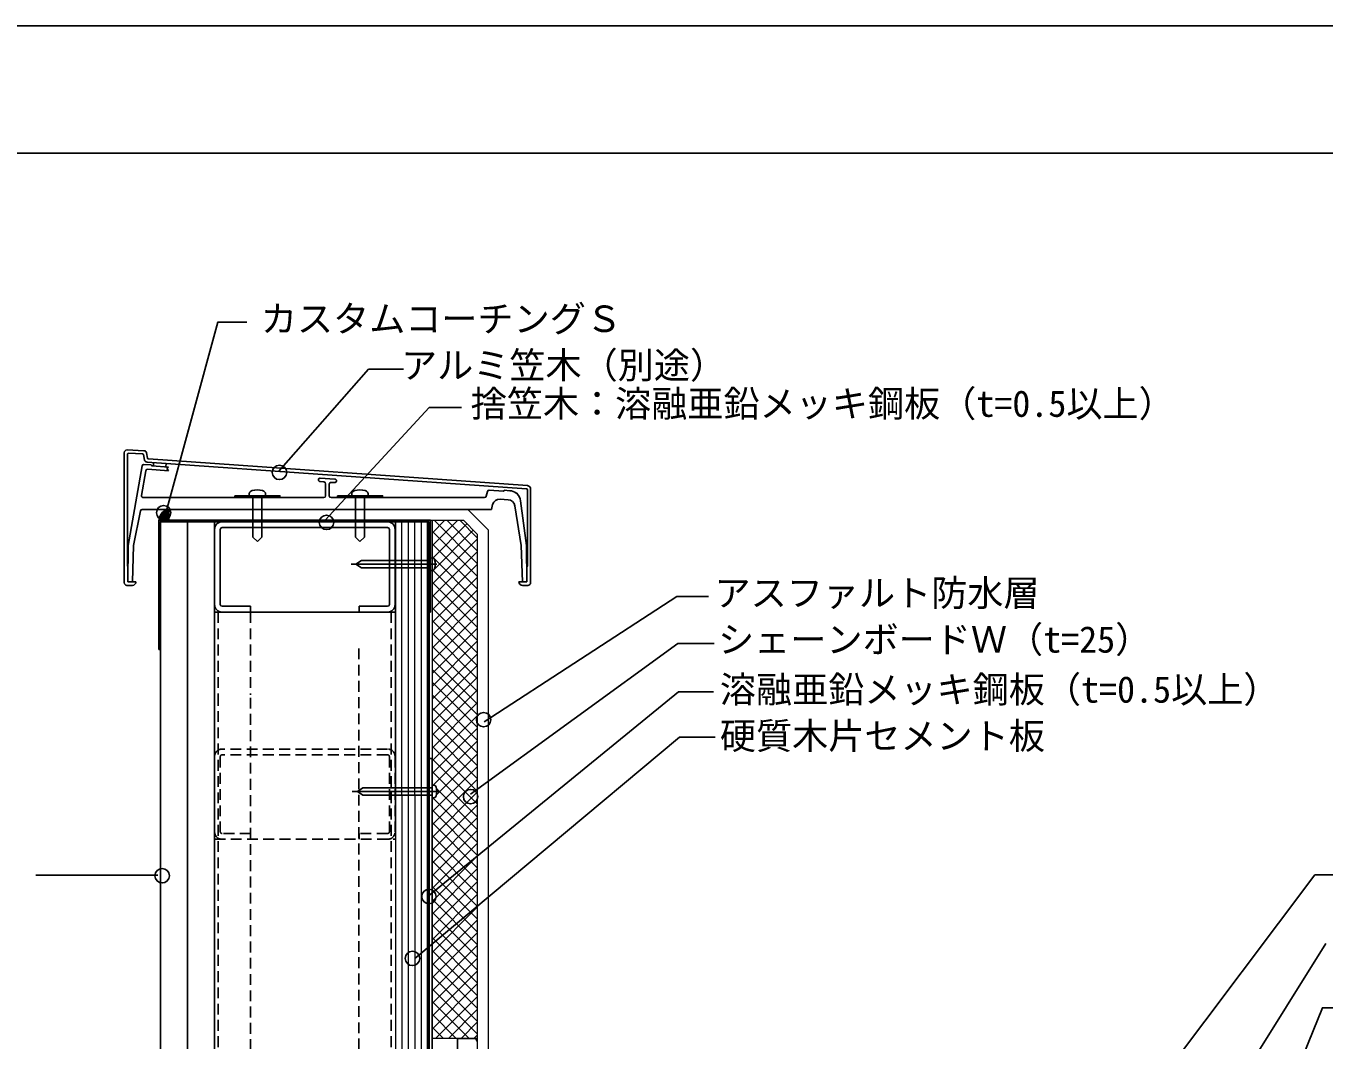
# Model space of a CAD drawing. Units: millimetres, scale not verified. Extents: x -3038 to 3038, y -2115 to 2115.
# Drawn here: x -542 to 177, y 1554 to 2115 of the extents above; entities that cross this region are included whole.
import ezdxf
from ezdxf.enums import TextEntityAlignment as Align

# ---------------------------------------------------------------- set-up
doc = ezdxf.new("R2010")
doc.units = ezdxf.units.MM
doc.header["$LTSCALE"] = 5
doc.linetypes.add('DASHED1', pattern=[1.8, 1.2, -0.6])
for name, color, linetype in [('0-2_母屋', 7, 'Continuous'), ('0-4_板金', 7, 'Continuous'), ('0-6_外装材', 7, 'Continuous'), ('0-B_ビス', 7, 'Continuous'), ('0-D_ドレン', 7, 'Continuous'), ('0-E_テキスト___1', 7, 'Continuous'), ('1-1_枠', 4, 'Continuous'), ('1-2__0-7_笠木', 4, 'Continuous'), ('1-3__0-E_テキスト', 4, 'Continuous')]:
    doc.layers.add(name, color=color, linetype=linetype)
for name, color, linetype, lineweight in [('0-5_耐火野地板', 6, 'Continuous', 18), ('0-8_防水層', 4, 'Continuous', 18), ('0-9_断熱層', 5, 'Continuous', 18)]:
    doc.layers.add(name, color=color, linetype=linetype, lineweight=lineweight)
doc.styles.add('ＭＳ ゴシック', font='')
doc.styles.get('ＭＳ ゴシック').set_extended_font_data('MS Gothic')

msp = doc.modelspace()

# ---------------------------------------------------------------- linework, layer by layer
at = {"layer": '0-2_母屋'}
for p, q in [((-341.65, 1840.529), (-433.25, 1840.529)), ((-437.45, 1836.329), (-437.45, 1794.729)), ((-434.25, 1836.329), (-434.25, 1794.729)), ((-341.65, 1837.329), (-433.25, 1837.329)), ((-340.65, 1836.329), (-340.65, 1794.729)), ((-337.45, 1836.329), (-337.45, 1794.729)), ((-437.45, 1790.529), (-337.45, 1790.529)), ((-417.45, 1793.729), (-433.25, 1793.729)), ((-417.45, 1790.529), (-433.25, 1790.529)), ((-417.45, 1793.729), (-417.45, 1790.529)), ((-341.65, 1793.729), (-357.45, 1793.729)), ((-357.45, 1793.729), (-357.45, 1790.529)), ((-341.65, 1790.529), (-357.45, 1790.529))]:
    msp.add_line(p, q, dxfattribs=at)
at = {"layer": '0-2_母屋', "linetype": 'DASHED1'}
for p, q in [((-435.478, 1790.529), (-435.478, 1744.712)), ((-417.45, 1790.529), (-417.45, 1744.712)), ((-339.66, 1790.529), (-339.66, 1744.712)), ((-357.525, 1770.409), (-357.525, 1457.555)), ((-435.478, 1744.712), (-435.478, 1456.827)), ((-417.532, 1458.125), (-417.532, 1744.712)), ((-339.66, 1744.712), (-339.66, 1463.623)), ((-341.654, 1714.725), (-433.254, 1714.725)), ((-341.654, 1711.525), (-433.254, 1711.525)), ((-437.454, 1710.525), (-437.454, 1668.925)), ((-434.254, 1710.525), (-434.254, 1668.925)), ((-340.654, 1710.525), (-340.654, 1668.925)), ((-337.454, 1710.525), (-337.454, 1668.925)), ((-417.454, 1667.925), (-433.254, 1667.925)), ((-417.454, 1667.925), (-417.454, 1664.725)), ((-437.454, 1664.725), (-337.454, 1664.725))]:
    msp.add_line(p, q, dxfattribs=at)
msp.add_lwpolyline([(-341.654, 1667.925), (-357.454, 1667.925), (-357.454, 1664.725)], dxfattribs=at)
at = {"layer": '0-2_母屋'}
for centre, radius, start, end in [((-433.25, 1836.329), 4.2, 90, 180), ((-341.65, 1836.329), 4.2, 0, 89.99998), ((-433.25, 1836.329), 1, 90, 180), ((-341.65, 1836.329), 1, 0, 90), ((-433.25, 1794.729), 4.2, 180, 269.99998), ((-433.25, 1794.729), 1, 180, 269.99998), ((-341.65, 1794.729), 4.2, 270, 0), ((-341.65, 1794.729), 1, 270, 0)]:
    msp.add_arc(centre, radius, start, end, dxfattribs=at)
at = {"layer": '0-2_母屋', "linetype": 'DASHED1'}
for centre, radius, start, end in [((-433.254, 1710.525), 4.2, 90, 180), ((-433.254, 1710.525), 1, 90, 180), ((-341.654, 1710.525), 4.2, 0, 89.99998), ((-341.654, 1710.525), 1, 0, 90), ((-433.254, 1668.925), 4.2, 180, 269.99998), ((-433.254, 1668.925), 1, 180, 269.99998), ((-341.654, 1668.925), 1, 270, 0), ((-341.654, 1668.925), 4.2, 270, 0)]:
    msp.add_arc(centre, radius, start, end, dxfattribs=at)
at = {"layer": '0-4_板金'}
for p, q in [((-317.85, 1841.329), (-468.25, 1841.329)), ((-468.25, 1841.329), (-468.25, 1769.791)), ((-467.45, 1840.529), (-467.45, 1769.791)), ((-319.45, 1840.529), (-319.45, 1463.583)), ((-318.65, 1840.529), (-318.65, 1463.565)), ((-317.85, 1841.329), (-317.85, 1790.488)), ((-318.65, 1790.488), (-317.85, 1790.488)), ((-468.25, 1769.791), (-467.45, 1769.791))]:
    msp.add_line(p, q, dxfattribs=at)
for points in [[(-318.65, 1840.529), (-319.505, 1840.529), (-467.45, 1840.529)], [(-462.829, 1841.329), (-317.85, 1841.329), (-317.85, 1840.529)]]:
    msp.add_lwpolyline(points, dxfattribs=at)
at = {"layer": '0-5_耐火野地板'}
for p, q in [((-337.302, 1673.076), (-337.302, 1840.541)), ((-337.302, 1840.541), (-337.302, 1470.653)), ((-333.896, 1840.439), (-333.819, 1470.653)), ((-330.295, 1840.439), (-330.22, 1470.653)), ((-326.696, 1840.439), (-326.619, 1470.653)), ((-323.096, 1840.439), (-323.021, 1470.653)), ((-319.45, 1840.529), (-319.373, 1470.653))]:
    msp.add_line(p, q, dxfattribs=at)
at = {"layer": '0-6_外装材'}
msp.add_line((-452.45, 1840.529), (-452.45, 1466.843), dxfattribs=at)
msp.add_lwpolyline([(-467.45, 1466.894), (-467.45, 1840.529), (-452.45, 1840.529), (-437.45, 1840.529), (-437.45, 1466.793)], close=True, dxfattribs=at)
at = {"layer": '0-8_防水層'}
for p, q in [((-468.229, 1841.857), (-462.829, 1847.258)), ((-468.099, 1842.694), (-463.587, 1847.206)), ((-463.915, 1847.122), (-462.829, 1846.036)), ((-463.343, 1847.257), (-462.829, 1846.743)), ((-462.829, 1847.329), (-462.829, 1841.329)), ((-297.165, 1847.329), (-462.829, 1847.329)), ((-297.165, 1847.329), (-285.987, 1836.152)), ((-468.247, 1841.555), (-468.021, 1841.329)), ((-468.19, 1842.205), (-467.314, 1841.329)), ((-468.075, 1842.797), (-466.607, 1841.329)), ((-468.05, 1841.329), (-462.829, 1846.551)), ((-467.912, 1843.342), (-465.9, 1841.329)), ((-467.754, 1843.747), (-464.639, 1846.861)), ((-467.71, 1843.846), (-465.193, 1841.329)), ((-467.471, 1844.314), (-464.486, 1841.329)), ((-467.343, 1841.329), (-462.829, 1845.844)), ((-467.199, 1844.749), (-463.779, 1841.329)), ((-466.896, 1845.154), (-463.072, 1841.329)), ((-466.636, 1841.329), (-462.829, 1845.136)), ((-466.563, 1845.528), (-462.829, 1841.793)), ((-466.201, 1845.873), (-462.829, 1842.501)), ((-465.928, 1841.329), (-462.829, 1844.429)), ((-465.809, 1846.188), (-462.829, 1843.207)), ((-465.386, 1846.472), (-462.829, 1843.914)), ((-465.221, 1841.329), (-462.829, 1843.722)), ((-464.931, 1846.725), (-462.829, 1844.622)), ((-464.514, 1841.329), (-462.829, 1843.015)), ((-464.442, 1846.942), (-462.829, 1845.329)), ((-463.807, 1841.329), (-462.829, 1842.308)), ((-463.1, 1841.329), (-462.829, 1841.601)), ((-462.829, 1846.498), (-462.829, 1841.329)), ((-291.987, 1833.666), (-291.987, 1559.48)), ((-285.987, 1836.152), (-285.987, 1452.84))]:
    msp.add_line(p, q, dxfattribs=at)
for points in [[(-462.829, 1841.329), (-299.65, 1841.329), (-291.987, 1833.666)], [(-291.987, 1833.666), (-291.987, 1452.84), (-285.987, 1452.84)]]:
    msp.add_lwpolyline(points, dxfattribs=at)
msp.add_arc((-462.25, 1841.357), 6, 95.53277, 180.26693, dxfattribs=at)
at = {"layer": '0-9_断熱層'}
for p, q in [((-316.987, 1834.234), (-309.891, 1841.329)), ((-316.987, 1827.163), (-302.82, 1841.329)), ((-316.987, 1841.329), (-316.987, 1554.535)), ((-316.987, 1841.329), (-299.65, 1841.329)), ((-315.863, 1841.329), (-291.987, 1817.453)), ((-308.792, 1841.329), (-291.987, 1824.524)), ((-301.721, 1841.329), (-291.987, 1831.595)), ((-299.65, 1841.329), (-291.987, 1833.666)), ((-316.987, 1820.091), (-297.7, 1839.379)), ((-316.987, 1813.02), (-294.164, 1835.843)), ((-316.987, 1835.382), (-291.987, 1810.382)), ((-291.987, 1833.666), (-291.987, 1554.535)), ((-316.987, 1805.95), (-291.987, 1830.949)), ((-316.987, 1828.311), (-291.987, 1803.311)), ((-316.987, 1798.879), (-291.987, 1823.879)), ((-316.987, 1821.24), (-291.987, 1796.24)), ((-316.987, 1791.807), (-291.987, 1816.807)), ((-316.987, 1814.169), (-291.987, 1789.169)), ((-316.987, 1784.736), (-291.987, 1809.736)), ((-316.987, 1807.098), (-291.987, 1782.098)), ((-316.987, 1777.665), (-291.987, 1802.665)), ((-316.987, 1800.027), (-291.987, 1775.027)), ((-316.987, 1770.594), (-291.987, 1795.594)), ((-316.987, 1792.956), (-291.987, 1767.956)), ((-316.987, 1763.523), (-291.987, 1788.523)), ((-316.987, 1785.884), (-291.987, 1760.884)), ((-316.987, 1756.452), (-291.987, 1781.452)), ((-316.987, 1778.813), (-291.987, 1753.813)), ((-316.987, 1749.381), (-291.987, 1774.381)), ((-316.987, 1771.743), (-291.987, 1746.742)), ((-316.987, 1742.31), (-291.987, 1767.31)), ((-316.987, 1764.715), (-291.987, 1739.715)), ((-316.987, 1735.865), (-291.987, 1760.864)), ((-316.987, 1758.814), (-291.987, 1733.813)), ((-316.987, 1729.381), (-291.987, 1754.381)), ((-316.987, 1751.743), (-291.987, 1726.742)), ((-316.987, 1722.31), (-291.987, 1747.31)), ((-316.987, 1744.671), (-291.987, 1719.671)), ((-316.987, 1715.239), (-291.987, 1740.239)), ((-316.987, 1737.6), (-291.987, 1712.6)), ((-316.987, 1708.168), (-291.987, 1733.168)), ((-316.987, 1730.529), (-291.987, 1705.529)), ((-316.987, 1701.097), (-291.987, 1726.097)), ((-316.987, 1723.458), (-291.987, 1698.458)), ((-316.333, 1694.679), (-291.987, 1719.026)), ((-316.987, 1716.387), (-291.987, 1691.387)), ((-314.597, 1689.344), (-291.987, 1711.955)), ((-316.987, 1709.316), (-291.987, 1684.316)), ((-316.987, 1679.883), (-291.987, 1704.883)), ((-316.987, 1702.245), (-291.987, 1677.245)), ((-316.987, 1672.812), (-291.987, 1697.812)), ((-316.987, 1665.741), (-291.987, 1690.741)), ((-314.415, 1692.602), (-291.987, 1670.174)), ((-316.987, 1658.67), (-291.987, 1683.67)), ((-316.652, 1687.768), (-291.987, 1663.103)), ((-316.987, 1681.032), (-291.987, 1656.032)), ((-316.987, 1651.599), (-291.987, 1676.599)), ((-316.987, 1673.961), (-291.987, 1648.96)), ((-316.987, 1644.528), (-291.987, 1669.528)), ((-316.987, 1666.89), (-291.987, 1641.89)), ((-316.987, 1637.457), (-291.987, 1662.457)), ((-316.987, 1659.819), (-291.987, 1634.819)), ((-316.987, 1630.386), (-291.987, 1655.386)), ((-316.987, 1652.747), (-291.987, 1627.747)), ((-316.987, 1623.315), (-291.987, 1648.315)), ((-316.987, 1645.676), (-291.987, 1620.676)), ((-316.987, 1616.244), (-291.987, 1641.244)), ((-316.987, 1638.605), (-291.987, 1613.605)), ((-316.987, 1609.173), (-291.987, 1634.173)), ((-316.987, 1631.534), (-291.987, 1606.534)), ((-316.987, 1602.102), (-291.987, 1627.102)), ((-316.987, 1624.463), (-291.987, 1599.463)), ((-316.987, 1595.031), (-291.987, 1620.031)), ((-316.987, 1617.392), (-291.987, 1592.392)), ((-316.987, 1587.959), (-291.987, 1612.959)), ((-316.987, 1610.321), (-291.987, 1585.321)), ((-316.987, 1580.888), (-291.987, 1605.889)), ((-316.987, 1603.25), (-291.987, 1578.25)), ((-316.987, 1573.817), (-291.987, 1598.818)), ((-316.987, 1596.179), (-291.987, 1571.179)), ((-316.987, 1566.746), (-291.987, 1591.746)), ((-316.987, 1589.108), (-291.987, 1564.108)), ((-316.987, 1559.675), (-291.987, 1584.675)), ((-316.987, 1582.037), (-291.987, 1557.037)), ((-316.987, 1574.966), (-296.556, 1554.535)), ((-315.056, 1554.535), (-291.987, 1577.604)), ((-316.987, 1567.895), (-303.627, 1554.535)), ((-307.985, 1554.535), (-291.987, 1570.533)), ((-316.987, 1560.824), (-310.698, 1554.535)), ((-300.914, 1554.535), (-291.987, 1563.462)), ((-291.987, 1554.535), (-316.987, 1554.535)), ((-293.844, 1554.535), (-291.987, 1556.392))]:
    msp.add_line(p, q, dxfattribs=at)
at = {"layer": '0-B_ビス'}
for p, q in [((-356.164, 1819.02), (-359.164, 1817.02)), ((-317.83, 1819.02), (-356.164, 1819.02)), ((-317.83, 1820.52), (-316.707, 1820.422)), ((-317.83, 1820.52), (-317.83, 1813.52)), ((-314.323, 1817.02), (-361.871, 1817.02)), ((-359.164, 1817.02), (-356.164, 1815.02)), ((-356.164, 1815.02), (-317.83, 1815.02)), ((-317.83, 1813.52), (-316.707, 1813.619)), ((-313.491, 1691.237), (-361.311, 1691.237)), ((-355.332, 1693.237), (-358.331, 1691.237)), ((-358.331, 1691.237), (-355.332, 1689.237)), ((-316.998, 1693.237), (-355.332, 1693.237)), ((-355.332, 1689.237), (-316.998, 1689.237)), ((-316.998, 1694.737), (-315.875, 1694.639)), ((-316.998, 1694.737), (-316.998, 1687.737)), ((-316.998, 1687.737), (-315.875, 1687.836)), ((-316.987, 1686.955), (-316.128, 1687.814))]:
    msp.add_line(p, q, dxfattribs=at)
for centre, radius, start, end in [((-316.82, 1819.127), 1.3, 15.6693, 85), ((-324.33, 1817.02), 9.1, 344.33069, 15.6693), ((-316.82, 1814.914), 1.3, 275, 344.33067), ((-315.988, 1693.344), 1.3, 15.6693, 85), ((-323.498, 1691.237), 9.1, 344.33069, 15.6693), ((-315.988, 1689.131), 1.3, 275, 344.33067)]:
    msp.add_arc(centre, radius, start, end, dxfattribs=at)
at = {"layer": '0-D_ドレン'}
for p, q in [((-318.587, 1709.535), (-318.587, 1453.803)), ((-302.987, 1554.535), (-302.987, 1500.765)), ((-293.987, 1554.535), (-302.987, 1554.535))]:
    msp.add_line(p, q, dxfattribs=at)
msp.add_lwpolyline([(-316.987, 1534.147), (-316.987, 1709.535), (-318.587, 1709.535)], dxfattribs=at)
msp.add_arc((-293.987, 1552.535), 2, 0, 90, dxfattribs=at)
at = {"layer": '1-1_枠'}
msp.add_line((3037.5, 2044.653), (-3037.5, 2044.653), dxfattribs=at)
msp.add_lwpolyline([(-3037.5, -2115), (3037.5, -2115), (3037.5, 2115), (-3037.5, 2115)], close=True, dxfattribs=at)
at = {"layer": '1-2__0-7_笠木'}
for p, q in [((-487.45, 1878.766), (-487.45, 1806.829)), ((-485.887, 1880.264), (-476.602, 1879.877)), ((-485.129, 1878.431), (-477.291, 1878.104)), ((-476.154, 1874.702), (-476.824, 1877.713)), ((-474.527, 1875.674), (-475.2, 1878.704)), ((-477.604, 1871.438), (-485.25, 1827.329)), ((-475.528, 1868.782), (-477.899, 1855.1)), ((-472.45, 1871.97), (-476.547, 1872.264)), ((-474.795, 1873.53), (-264.715, 1858.776)), ((-462.95, 1868.781), (-474.471, 1869.609)), ((-474.099, 1875.286), (-264.206, 1860.545)), ((-472.45, 1871.934), (-472.45, 1871.97)), ((-462.95, 1870.786), (-471.986, 1871.435)), ((-471.187, 1873.277), (-471.323, 1871.388)), ((-464.204, 1872.787), (-464.341, 1870.886)), ((-463.942, 1869.927), (-462.95, 1870.786)), ((-462.95, 1868.781), (-463.942, 1869.927)), ((-376.878, 1862.598), (-379.022, 1862.752)), ((-370.878, 1864.172), (-378.878, 1864.747)), ((-375.95, 1861.6), (-375.95, 1854.929)), ((-371.022, 1862.177), (-372.878, 1862.31)), ((-416.24, 1854.929), (-416.24, 1832.087)), ((-411.24, 1832.087), (-411.24, 1854.929)), ((-373.95, 1861.313), (-373.95, 1854.929)), ((-359.448, 1854.929), (-359.448, 1832.087)), ((-354.448, 1832.087), (-354.448, 1854.929)), ((-286.348, 1857.261), (-286.966, 1854.695)), ((-277.471, 1857.462), (-285.304, 1858.024)), ((-277.15, 1857.761), (-277.15, 1857.94)), ((-273.928, 1857.708), (-277.15, 1857.94)), ((-264.25, 1858.278), (-264.25, 1816.076)), ((-262.45, 1858.56), (-262.45, 1806.829)), ((-477.462, 1847.329), (-284.11, 1847.329)), ((-476.914, 1853.929), (-376.95, 1853.929)), ((-372.95, 1853.929), (-287.938, 1853.929)), ((-283.461, 1850.027), (-284.11, 1847.329)), ((-274.808, 1852.759), (-279.285, 1853.08)), ((-267.65, 1827.329), (-271.144, 1849.395)), ((-264.65, 1827.329), (-267.951, 1852.084)), ((-478.443, 1846.524), (-482.25, 1827.329)), ((-485.25, 1827.329), (-485.45, 1807.329)), ((-416.24, 1832.087), (-413.74, 1829.587)), ((-413.74, 1829.587), (-411.24, 1832.087)), ((-359.448, 1832.087), (-356.948, 1829.587)), ((-356.948, 1829.587), (-354.448, 1832.087)), ((-266.95, 1807.329), (-267.65, 1827.329)), ((-264.65, 1827.329), (-264.45, 1807.329)), ((-485.45, 1807.329), (-485.45, 1815.329)), ((-264.45, 1815.329), (-264.25, 1816.076)), ((-264.45, 1815.329), (-264.45, 1807.329)), ((-485.95, 1805.329), (-482.95, 1805.329)), ((-485.45, 1807.329), (-480.95, 1807.329)), ((-268.95, 1807.329), (-264.45, 1807.329)), ((-266.95, 1807.329), (-264.45, 1807.329)), ((-266.95, 1805.329), (-263.95, 1805.329))]:
    msp.add_line(p, q, dxfattribs=at)
for points in [[(-485.65, 1877.931), (-485.65, 1816.076), (-485.45, 1815.329)], [(-409.24, 1856.229), (-409.24, 1854.929), (-418.24, 1854.929), (-418.24, 1856.229)], [(-352.448, 1856.229), (-352.448, 1854.929), (-361.448, 1854.929), (-361.448, 1856.229)], [(-485.45, 1807.329), (-482.95, 1807.329), (-482.25, 1827.329)]]:
    msp.add_lwpolyline(points, dxfattribs=at)
for points in [[(-426.24, 1854.929), (-401.24, 1854.929), (-401.24, 1853.929), (-426.24, 1853.929)], [(-369.448, 1854.929), (-344.448, 1854.929), (-344.448, 1853.929), (-369.448, 1853.929)]]:
    msp.add_lwpolyline(points, close=True, dxfattribs=at)
for centre, radius, start, end in [((-485.95, 1878.766), 1.5, 87.61404, 180), ((-485.15, 1877.931), 0.5, 87.61404, 180), ((-477.312, 1877.605), 0.5, 12.52879, 87.61404), ((-476.664, 1878.379), 1.5, 12.52879, 87.61404), ((-476.619, 1871.267), 1, 85.89098, 170.16643), ((-474.69, 1875.027), 1.5, 192.52879, 265.98265), ((-474.542, 1868.611), 1, 85.89098, 170.16643), ((-474.038, 1875.783), 0.5, 192.52879, 262.9906), ((-471.95, 1871.934), 0.5, 180, 265.89098), ((-378.95, 1863.749), 1, 85.89098, 265.89098), ((-376.95, 1861.6), 1, 0, 85.89098), ((-372.95, 1861.313), 1, 85.89098, 180), ((-370.95, 1863.174), 1, 265.89098, 85.89098), ((-476.914, 1854.929), 1, 170.16641, 269.99998), ((-417.162, 1856.198), 1.078, 138.40298, 178.32121), ((-415.551, 1854.581), 3.358, 108.77589, 136.02802), ((-413.74, 1848.975), 9.25, 71.77736, 108.2226), ((-411.928, 1854.581), 3.358, 43.97197, 71.22409), ((-410.317, 1856.198), 1.078, 1.67876, 41.59698), ((-376.95, 1854.929), 1, 270, 0), ((-372.95, 1854.929), 1, 180, 270), ((-360.371, 1856.198), 1.078, 138.40298, 178.32121), ((-358.76, 1854.581), 3.358, 108.77589, 136.02802), ((-356.948, 1848.975), 9.25, 71.77736, 108.2226), ((-355.137, 1854.581), 3.358, 43.97197, 71.22409), ((-353.526, 1856.198), 1.078, 1.67876, 41.59698), ((-287.938, 1854.929), 1, 270, 346.47057), ((-285.376, 1857.027), 1, 85.89098, 166.47057), ((-277.45, 1857.761), 0.3, 265.89098, 359.99998), ((-274.394, 1851.225), 6.5, 51.88651, 85.89098), ((-270.15, 1856.149), 0.3, 317.91951, 140.56416), ((-274.394, 1851.225), 6.5, 7.59464, 46.59717), ((-264.75, 1858.278), 0.5, 0, 85.98265), ((-264.45, 1858.56), 2, 0, 82.9906), ((-477.462, 1846.329), 1, 90, 168.78191), ((-279.572, 1849.091), 4, 85.89098, 166.47057), ((-275.094, 1848.769), 4, 8.99712, 85.89098), ((-485.95, 1806.829), 1.5, 180, 270), ((-482.95, 1807.329), 2, 270, 0), ((-266.95, 1807.329), 2, 180, 270), ((-263.95, 1806.829), 1.5, 270, 0)]:
    msp.add_arc(centre, radius, start, end, dxfattribs=at)
at = {"layer": '1-3__0-E_テキスト'}
for p, q in [((-352.178, 1925.011), (-401.826, 1868.574)), ((-332.845, 1925.011), (-352.178, 1925.011)), ((-318.698, 1903.791), (-376.123, 1841.402)), ((-300.78, 1903.791), (-318.698, 1903.791)), ((-181.478, 1799.108), (-288.229, 1729.836)), ((-164.03, 1799.108), (-181.478, 1799.108)), ((-468.821, 1644.85), (-536.471, 1644.85)), ((171.745, 1644.98), (-48.418, 1352.819)), ((196.935, 1644.98), (171.745, 1644.98)), ((177.919, 1607.147), (11.406, 1341.06))]:
    msp.add_line(p, q, dxfattribs=at)
for points in [[(-419.61, 1950.946), (-435.642, 1950.946), (-464.707, 1843.972)], [(-160.73, 1773.172), (-181.006, 1773.172), (-295.71, 1689.755)], [(-161.201, 1746.294), (-180.535, 1746.294), (-319.209, 1633.208)], [(-160.258, 1721.302), (-180.063, 1721.302), (-326.553, 1598.693)], [(199.395, 1571.445), (175.966, 1571.445), (73.883, 1319.862)]]:
    msp.add_lwpolyline(points, dxfattribs=at)
for centre in [(-401.504, 1867.843), (-465.616, 1845.539), (-375.439, 1840.203), (-288.452, 1730.971), (-295.67, 1688.363), (-466.435, 1644.574), (-466.435, 1644.574), (-318.761, 1633.085), (-327.858, 1598.799)]:
    msp.add_circle(centre, 4, dxfattribs=at)

# ---------------------------------------------------------------- texts
at = {"layer": '0-E_テキスト___1', "style": 'ＭＳ ゴシック'}
for s, p in [('カスタムコーチングＳ', (-411.814, 1941.186)), ('アルミ笠木（別途）', (-334.181, 1915.473)), ('捨笠木：溶融亜鉛メッキ鋼板（t=0.5以上）', (-295.611, 1894.21)), ('アスファルト防水層', (-160.618, 1789.38)), ('シェーンボードＷ（t=25）', (-158.64, 1763.667)), ('溶融亜鉛メッキ鋼板（t=0.5以上）', (-157.651, 1735.976)), ('硬質木片セメント板', (-157.651, 1710.263))]:
    msp.add_text(s, height=14.66, dxfattribs=at).set_placement(p, align=Align.BOTTOM_LEFT)

doc.saveas('drawing.dxf')
